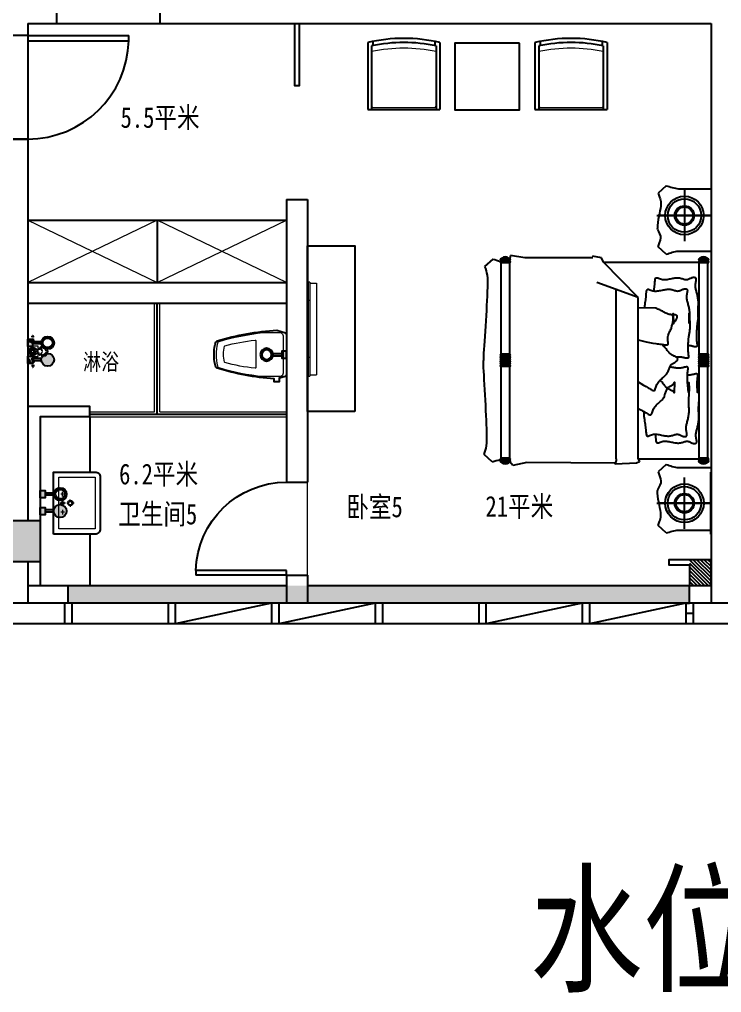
# Model space of a CAD drawing. Header units: millimetres. Extents: x 561810 to 956823, y -438984 to -391712.
# Drawn here: x 932203 to 938983, y -418565 to -409163 of the extents above; entities that cross this region are included whole.
import ezdxf

# ---------------------------------------------------------------- set-up
doc = ezdxf.new("R2010")
doc.units = ezdxf.units.MM
doc.header["$LTSCALE"] = 10
doc.header["$MEASUREMENT"] = 0
doc.linetypes.add('DOT2', pattern=[3.175, 0, -3.175])
doc.linetypes.add('HIDDEN', pattern=[9.525, 6.35, -3.175])
doc.layers.get('0').update_dxf_attribs({"linetype": 'CONTINUOUS'})
for name, color, linetype in [('7-P水路', 4, 'CONTINUOUS'), ('P-平面洁具', 1, 'CONTINUOUS'), ('PUB_HATCH', 144, 'CONTINUOUS'), ('WALL', 7, 'CONTINUOUS'), ('WINDOW', 4, 'CONTINUOUS'), ('填充', 8, 'CONTINUOUS'), ('墙', 7, 'CONTINUOUS')]:
    doc.layers.add(name, color=color, linetype=linetype)
for name, color, linetype, lineweight in [('五金配件nj', 1, 'CONTINUOUS', 20), ('家居内线', 251, 'CONTINUOUS', 13), ('细线', 250, 'CONTINUOUS', 5)]:
    doc.layers.add(name, color=color, linetype=linetype, lineweight=lineweight)
doc.styles.add('12', font='', dxfattribs={"width": 0.8})
doc.styles.get('12').set_extended_font_data('SimSun')

# ---------------------------------------------------------------- blocks, each defined once
blk = doc.blocks.new('mnbmnbmnm')
at = {"layer": '7-P水路', "ltscale": 0.1}
h = blk.add_hatch(color=2, dxfattribs=at)
h.paths.add_polyline_path([(-114968, -337262, -0.086676), (-114928, -337262), (-114928, -337105), (-114968, -337105)])
h.paths.add_polyline_path([(-115013, -337017), (-115013, -337105), (-114884, -337105), (-114884, -337017)])
blk.add_hatch(color=2, dxfattribs=at).paths.add_polyline_path([(-115065, -337377, 1), (-114832, -337377, 1)])
at = {"layer": '7-P水路', "color": 2, "ltscale": 0.1}
for p, q in [((-114968, -337262), (-114968, -337105)), ((-114928, -337262), (-114928, -337105))]:
    blk.add_line(p, q, dxfattribs=at)
blk.add_lwpolyline([(-115013, -337017), (-114884, -337017), (-114884, -337105), (-115013, -337105)], close=True, dxfattribs=at)
blk.add_circle((-114948, -337377), 116, dxfattribs=at)
blk = doc.blocks.new('hgdhgfhg')
at = {"layer": '7-P水路', "ltscale": 0.1}
h = blk.add_hatch(color=2, dxfattribs=at)
h.paths.add_polyline_path([(-115353, -337262, -0.086676), (-115313, -337262), (-115313, -337105), (-115353, -337105)])
h.paths.add_polyline_path([(-115398, -337017), (-115398, -337105), (-115268, -337105), (-115268, -337017)])
h = blk.add_hatch(color=2, dxfattribs=at)
h.paths.add_polyline_path([(-115449, -337377, 1), (-115217, -337377, 1)])
h.paths.add_polyline_path([(-115247, -337377, -1), (-115419, -337377, -1)], flags=16)
at = {"layer": '7-P水路', "color": 2, "ltscale": 0.1}
for p, q in [((-115353, -337262), (-115353, -337105)), ((-115313, -337262), (-115313, -337105))]:
    blk.add_line(p, q, dxfattribs=at)
blk.add_lwpolyline([(-115398, -337017), (-115268, -337017), (-115268, -337105), (-115398, -337105)], close=True, dxfattribs=at)
for radius in [116, 86.2]:
    blk.add_circle((-115333, -337377), radius, dxfattribs=at)

msp = doc.modelspace()

# ---------------------------------------------------------------- hatches: boundary and pattern name
h = msp.add_hatch()
h.set_pattern_fill('ANSI31', color=250, scale=200, angle=-90, style=0)
h.set_pattern_definition([(315, (938883.38, -414802.755), (17.6777, 17.6777), [])])
h.paths.add_polyline_path([(938673.4, -414382.8), (938673.4, -414632.8), (938883.4, -414632.8), (938883.4, -414382.8)])
h = msp.add_hatch()
h.set_pattern_fill('AR-CONC', color=250, scale=20, style=0)
h.set_pattern_definition([(50, (937673.38, -414802.76), (143.452, -12.5504), [15, -165]), (355, (937673.38, -414802.76), (-27.7503, 150.4384), [12, -132]), (100.4514, (937685.33, -414803.8), (115.702, 137.888), [12.748, -140.2284]), (46.184, (937673.38, -414762.76), (213.448, -33.104), [22.5, -247.5]), (96.6356, (937691.17, -414765.51), (186.9325, 194.824), [19.122, -210.343]), (351.184, (937673.38, -414762.76), (186.932, 194.824), [18, -198]), (21, (937693.38, -414772.76), (119.3814, -80.5238), [15, -165]), (326, (937693.38, -414772.76), (48.663, 145.03), [12, -132]), (71.4514, (937703.33, -414779.47), (168.0445, 64.506), [12.748, -140.2284]), (37.5, (937673.38, -414802.755), (2.43197, 66.57877), [0, -130.4, 0, -134, 0, -132.5]), (7.5, (937673.38, -414802.755), (52.6139, 78.8823), [0, -76.4, 0, -127.4, 0, -50.5]), (327.5, (937628.78, -414802.755), (106.7645, -4.511), [0, -50, 0, -156, 0, -207]), (317.5, (937608.78, -414802.755), (116.6372, 20.021), [0, -65, 0, -103.6, 0, -147])])
h.paths.add_polyline_path([(932673.4, -414632.8), (932673.4, -414802.8), (932708.4, -414802.8), (938673.4, -414802.8), (938673.4, -414632.8)])
at = {"layer": 'PUB_HATCH'}
h = msp.add_hatch(color=256, dxfattribs=at)
h.paths.add_polyline_path([(932003.4, -414402.8), (932003.4, -414002.8), (932403.4, -414002.8), (932403.4, -414402.8)])
h.paths.add_polyline_path([(920143.4, -414402.8), (920143.4, -414002.8), (920543.4, -414002.8), (920543.4, -414402.8)])
h.paths.add_polyline_path([(920143.4, -409202.8), (920143.4, -408802.8), (920543.4, -408802.8), (920543.4, -409202.8)])
h.paths.add_polyline_path([(920143.4, -402742.8), (920143.4, -402342.8), (920543.4, -402342.8), (920543.4, -402742.8)])
h.paths.add_polyline_path([(955853.4, -402742.8), (955853.4, -402342.8), (956253.4, -402342.8), (956253.4, -402742.8)])
h.paths.add_polyline_path([(955853.4, -409202.8), (955853.4, -408802.8), (956253.4, -408802.8), (956253.4, -409202.8)])
h.paths.add_polyline_path([(955853.4, -414402.8), (955853.4, -414002.8), (956253.4, -414002.8), (956253.4, -414402.8)])
h.paths.add_polyline_path([(943993.4, -414402.8), (943993.4, -414002.8), (944393.4, -414002.8), (944393.4, -414402.8)])

# ---------------------------------------------------------------- linework, layer by layer
at = {"color": 250}
for p, q in [((932563.4, -409202.8), (933563.4, -409202.8)), ((932283.4, -409317.8), (932283.4, -409367.8)), ((932283.4, -409317.8), (933258.4, -409317.8)), ((933258.4, -409367.8), (933258.4, -409317.8)), ((932283.4, -409367.8), (933258.4, -409367.8))]:
    msp.add_line(p, q, dxfattribs=at)
at = {"color": 250, "extrusion": (0, 0, -1)}
for p, q in [((933905.9, -414487.8), (933905.9, -414532.8)), ((934783.4, -414487.8), (933905.9, -414487.8)), ((934783.4, -414532.8), (934783.4, -414487.8)), ((934783.4, -414532.8), (933905.9, -414532.8))]:
    msp.add_line(p, q, dxfattribs=at)
at = {"color": 1}
for p, q in [((932638.4, -414802.8), (932638.4, -415002.8)), ((932708.4, -414802.8), (932638.4, -414802.8)), ((932708.4, -414802.8), (932708.4, -415002.8)), ((933638.4, -414802.8), (933638.4, -415002.8)), ((933708.4, -414802.8), (933708.4, -415002.8)), ((934638.4, -414802.8), (933708.4, -415002.8)), ((934638.4, -414802.8), (934638.4, -415002.8)), ((934708.4, -414802.8), (934708.4, -415002.8)), ((935638.4, -414802.8), (934708.4, -415002.8)), ((935638.4, -414802.8), (935638.4, -415002.8)), ((935708.4, -414802.8), (935708.4, -415002.8)), ((936638.4, -414802.8), (936638.4, -415002.8)), ((936708.4, -414802.8), (936708.4, -415002.8)), ((937638.4, -414802.8), (936708.4, -415002.8)), ((937638.4, -414802.8), (937638.4, -415002.8)), ((937708.4, -414802.8), (937708.4, -415002.8)), ((938638.4, -414802.8), (937708.4, -415002.8)), ((938638.4, -414802.8), (938638.4, -415002.8)), ((938708.4, -414802.8), (938638.4, -414802.8)), ((938638.4, -414802.8), (938673.4, -414802.8)), ((938708.4, -414802.8), (938708.4, -415002.8)), ((938708.4, -414902.8), (938638.4, -414902.8))]:
    msp.add_line(p, q, dxfattribs=at)
at = {"color": 250}
msp.add_arc((932283.4, -409342.8), 975, 270, 358.53072, dxfattribs=at)
at = {"color": 250, "extrusion": (0, 0, -1)}
msp.add_arc((-934783.4, -414510.3), 877.5, 1.46928, 90, dxfattribs=at)
at = {"layer": 'P-平面洁具', "color": 250, "linetype": 'DOT2', "ltscale": 5e-05}
for p, q in [((932293.4, -412244.1), (932283.4, -412244.1)), ((932293.4, -412296.9), (932293.4, -412244.1)), ((932307.8, -412257.6), (932293.4, -412257.6)), ((932307.8, -412283.3), (932307.8, -412257.6)), ((932341, -412261.2), (932307.8, -412261.2)), ((932324.7, -412257.4), (932324.7, -412222.3)), ((932338.2, -412257.4), (932338.2, -412222.3)), ((932293.4, -412296.9), (932283.4, -412296.9)), ((932307.8, -412283.3), (932293.4, -412283.3)), ((932304.4, -412356.4), (932344.8, -412356.4)), ((932341, -412279.7), (932307.8, -412279.7)), ((932324.7, -412283.5), (932324.7, -412318.6)), ((932338.2, -412283.5), (932338.2, -412318.6)), ((932413.8, -412349.4), (932348.6, -412349.4)), ((932293.4, -412443.1), (932283.4, -412443.1)), ((932293.4, -412443.1), (932293.4, -412495.9)), ((932304.4, -412384.4), (932344.8, -412384.4)), ((932324.6, -412456.4), (932324.6, -412421.3)), ((932338.2, -412456.4), (932338.2, -412421.3)), ((932413.8, -412391.5), (932348.6, -412391.5)), ((932293.4, -412495.9), (932283.4, -412495.9)), ((932307.7, -412456.7), (932293.4, -412456.7)), ((932307.7, -412482.3), (932293.4, -412482.3)), ((932307.7, -412456.7), (932307.7, -412482.3)), ((932340.9, -412460.2), (932307.7, -412460.2)), ((932340.9, -412478.7), (932307.7, -412478.7)), ((932324.6, -412482.5), (932324.6, -412517.7)), ((932338.2, -412482.5), (932338.2, -412517.7))]:
    msp.add_line(p, q, dxfattribs=at)
msp.add_lwpolyline([(932304.4, -412349.4), (932283.4, -412349.4), (932283.4, -412391.5), (932304.4, -412391.5)], close=True, dxfattribs=at)
for centre, radius, start, end in [((932331.4, -412228.2), 9.01, 41.23522, 138.73806), ((932331.4, -412235.9), 22.5, 252.50146, 287.47182), ((932335.3, -412270.5), 10.8, 301.28322, 58.69006), ((932331.4, -412305), 22.5, 72.50146, 107.47182), ((932331.4, -412312.7), 9.01, 221.23522, 318.73806), ((932378.9, -412370.4), 36.9, 145.24101, 202.2688), ((932430.5, -412370), 45.8, 207.97095, 153.26928), ((932427.4, -412370.1), 33.6, 219.63694, 142.02567), ((932399, -412370.4), 25.7, 305.14921, 54.82406), ((932331.4, -412427.3), 9.01, 41.23522, 138.73806), ((932378.9, -412370.4), 36.9, 202.2688, 214.73227), ((932331.4, -412434.9), 22.5, 252.50146, 287.47182), ((932331.4, -412504), 22.5, 72.50146, 107.47182), ((932331.4, -412511.7), 9.01, 221.23522, 318.73806), ((932335.3, -412469.5), 10.8, 301.28322, 58.69006)]:
    msp.add_arc(centre, radius, start, end, dxfattribs=at)
at = {"layer": 'WALL'}
for p, q in [((932563.4, -409202.8), (932563.4, -408992.6)), ((933563.4, -409202.8), (933563.4, -409002.8)), ((933563.4, -409202.8), (933563.4, -409002.8)), ((932283.4, -409202.8), (932283.4, -409317.8)), ((932283.4, -409202.8), (932563.4, -409202.8)), ((932283.4, -409202.8), (932283.4, -409317.8)), ((933563.4, -409202.8), (938883.4, -409202.8)), ((938883.4, -409202.8), (938883.4, -414802.8)), ((932283.4, -409317.8), (932083.4, -409317.8)), ((932083.4, -410317.8), (932283.4, -410317.8)), ((932283.4, -410317.8), (932083.4, -410317.8)), ((932283.4, -410317.8), (932283.4, -414002.8)), ((934783.4, -410902.8), (934783.4, -413632.8)), ((934783.4, -410902.8), (934983.4, -410902.8)), ((934983.4, -410902.8), (934983.4, -413632.8)), ((932283.4, -411702.8), (934783.4, -411702.8)), ((932283.4, -411902.8), (934783.4, -411902.8)), ((934783.4, -413632.8), (934983.4, -413632.8)), ((932283.4, -414402.8), (932283.4, -414802.8)), ((934783.4, -414532.8), (934983.4, -414532.8)), ((934783.4, -414532.8), (934783.4, -414802.8)), ((934983.4, -414532.8), (934983.4, -414802.8)), ((932283.4, -414632.8), (934783.4, -414632.8)), ((934983.4, -414632.8), (938883.4, -414632.8))]:
    msp.add_line(p, q, dxfattribs=at)
for points in [[(932883.4, -413002.8), (932883.4, -412902.8), (932283.4, -412902.8)], [(932883.4, -413002.8), (932403.4, -413002.8), (932403.4, -414632.8)], [(932003.4, -414402.8), (932003.4, -414002.8), (932403.4, -414002.8), (932403.4, -414402.8), (932003.4, -414402.8)]]:
    msp.add_lwpolyline(points, dxfattribs=at)
at = {"layer": 'WINDOW', "color": 250}
for p, q in [((933533.4, -412977.8), (933533.4, -411902.8)), ((932883.4, -412977.8), (934783.4, -412977.8))]:
    msp.add_line(p, q, dxfattribs=at)
at = {"layer": 'WINDOW'}
for p, q in [((956703.4, -414802.8), (919703.4, -414802.8)), ((956823.4, -415002.8), (919503.4, -415002.8))]:
    msp.add_line(p, q, dxfattribs=at)
msp.add_lwpolyline([(934903.4, -409202.8), (934903.4, -409802.8), (934863.4, -409802.8), (934863.4, -409202.8)], close=True, dxfattribs=at)
at = {"layer": '五金配件nj', "color": 250, "linetype": 'HIDDEN', "ltscale": 50}
for p, q in [((932304.2, -412349.3), (932303.6, -412347.8)), ((932311.6, -412341.9), (932310.2, -412341.3)), ((932327.7, -412334.9), (932328.3, -412333.4)), ((932338.2, -412334.9), (932337.6, -412333.4)), ((932354.5, -412341.3), (932356, -412340.7)), ((932361.9, -412348.7), (932362.5, -412347.2)), ((932297.8, -412365.6), (932296.3, -412366.2)), ((932297.8, -412376.1), (932296.3, -412375.5)), ((932304.8, -412392.2), (932304.2, -412393.6)), ((932312.2, -412399.6), (932310.7, -412400.2)), ((932328.6, -412406), (932329.2, -412407.5)), ((932339, -412406), (932338.4, -412407.5)), ((932355.1, -412399), (932356.6, -412399.6)), ((932362.5, -412391.6), (932363.1, -412393.1)), ((932368.9, -412364.8), (932370.4, -412365.4)), ((932368.9, -412375.2), (932370.4, -412374.6))]:
    msp.add_line(p, q, dxfattribs=at)
msp.add_lwpolyline([(932283.4, -412420.4), (932383.4, -412420.4), (932383.4, -412320.4), (932283.4, -412320.4)], close=True, dxfattribs=at)
for centre, radius in [((932333.4, -412370.4), 40.1), ((932333, -412370.4), 15)]:
    msp.add_circle(centre, radius, dxfattribs=at)
for centre, start, end in [((932308.2, -412345.9), 67.64006, 202.35994), ((932333, -412335.3), 22.64006, 157.35994), ((932357.9, -412345.3), 337.64006, 112.35994), ((932298.3, -412370.8), 112.64006, 247.35994), ((932308.8, -412395.5), 157.64006, 292.35994), ((932333.8, -412405.5), 202.64006, 337.35994), ((932358.5, -412395), 247.64006, 22.35994), ((932368.5, -412370), 292.64006, 67.35994)]:
    msp.add_arc(centre, 5, start, end, dxfattribs=at)
at = {"layer": '五金配件nj', "color": 250, "linetype": 'HIDDEN', "ltscale": 50, "extrusion": (0, 0, -1)}
for centre, major_axis, start_param, end_param in [((932307.9, -412345.6), (-12.9, 12.9), 1.570796, 4.712389), ((932333, -412334.9), (0, 18.3), 1.570796, 4.712389), ((932358.2, -412345), (12.9, 12.9), 1.570796, 4.712389), ((932297.8, -412370.8), (-18.3, 0), 1.570796, 4.712389), ((932308.5, -412395.9), (12.9, 12.9), 4.712389, 7.853982), ((932333.8, -412406), (0, 18.3), 4.712389, 7.853982), ((932358.8, -412395.3), (-12.9, 12.9), 4.712389, 7.853982), ((932368.9, -412370), (18.3, 0), 1.570796, 4.712389)]:
    msp.add_ellipse(centre, major_axis=major_axis, ratio=0.286893, start_param=start_param, end_param=end_param, dxfattribs=at)
at = {"layer": '填充', "color": 250, "ltscale": 0.01}
for p, q in [((935566.3, -409385.6), (935566.3, -410031.6)), ((935604.5, -409418.1), (935604.5, -410031.6)), ((935616.9, -409374.8), (935616.9, -409415.6)), ((936216.2, -409375.3), (936216.2, -409416.1)), ((936226.3, -409418.1), (936226.3, -410031.6)), ((936264.5, -409385.6), (936264.5, -410031.6)), ((937181.7, -409385.6), (937181.7, -410031.6)), ((937219.9, -409418.1), (937219.9, -410031.6)), ((937232.4, -409374.8), (937232.4, -409415.6)), ((937831.7, -409375.3), (937831.7, -409416.1)), ((937841.7, -409418.1), (937841.7, -410031.6)), ((937879.9, -409385.6), (937879.9, -410031.6)), ((935566.3, -410031.6), (936264.5, -410031.6)), ((937181.7, -410031.6), (937879.9, -410031.6)), ((938448.5, -410769.4), (938370, -410840.4)), ((938567.7, -410797.6), (938883.4, -410797.6)), ((938625.5, -410810.1), (938625.5, -411303.9)), ((932283.4, -411102.8), (934783.4, -411102.8)), ((933533.4, -411102.8), (933533.4, -411702.8)), ((938359.5, -411057), (938879.6, -411057)), ((938891.6, -411057), (938371.4, -411057)), ((938448.5, -411430.1), (938370, -411359.1)), ((938567.7, -411401.9), (938883.4, -411401.9)), ((936774.2, -411478.5), (936695.7, -411549.5)), ((936853.9, -411476.1), (936853.9, -411470.9)), ((936937.5, -411470.9), (936853.9, -411470.9)), ((936853.9, -411470.9), (936853.9, -411476.1)), ((936937.5, -411476.1), (936853.9, -411476.1)), ((936853.9, -411497), (936853.9, -411491.8)), ((936853.9, -411491.8), (936853.9, -411497)), ((936937.5, -411491.8), (936853.9, -411491.8)), ((936937.5, -411497), (936853.9, -411497)), ((936937.5, -411512.7), (936853.9, -411512.7)), ((936853.9, -412397.1), (936853.9, -411512.7)), ((936864.4, -411468.2), (936864.4, -411470.9)), ((936927.1, -411468.2), (936927.1, -411470.9)), ((936944.2, -411442), (936937.5, -411470.9)), ((936937.5, -411476.1), (936937.5, -411470.9)), ((936937.5, -411470.9), (936937.5, -411476.1)), ((936937.5, -411497), (936937.5, -411491.8)), ((936937.5, -411491.8), (936937.5, -411497)), ((936937.5, -411491.8), (936937.5, -411497)), ((936937.5, -412397.1), (936937.5, -411512.7)), ((937084.7, -411466.4), (936944.2, -411442)), ((937741.7, -411466.4), (937084.7, -411466.4)), ((937824, -411466.4), (937738.9, -411449.4)), ((937843, -411506.7), (937824, -411466.4)), ((937843, -411506.7), (938760.6, -411506.7)), ((938179.3, -411849.2), (937843, -411506.7)), ((938851.8, -411470.9), (938768.2, -411470.9)), ((938768.2, -411476.1), (938768.2, -411470.9)), ((938768.2, -411470.9), (938768.2, -411476.1)), ((938851.8, -411476.1), (938768.2, -411476.1)), ((938851.8, -411491.8), (938768.2, -411491.8)), ((938768.2, -411497), (938768.2, -411491.8)), ((938768.2, -411491.8), (938768.2, -411497)), ((938851.8, -411497), (938768.2, -411497)), ((938851.8, -411512.7), (938768.2, -411512.7)), ((938768.2, -412397.1), (938768.2, -411512.7)), ((938778.7, -411468.2), (938778.7, -411470.9)), ((938841.3, -411468.2), (938841.3, -411470.9)), ((938851.8, -411476.1), (938851.8, -411470.9)), ((938851.8, -411470.9), (938851.8, -411476.1)), ((938851.8, -411497), (938851.8, -411491.8)), ((938851.8, -411491.8), (938851.8, -411497)), ((938851.8, -411491.8), (938851.8, -411497)), ((938851.8, -412397.1), (938851.8, -411512.7)), ((938179.3, -411849.2), (937780.3, -411703.4)), ((937966.4, -413408.7), (937966.4, -411771.4)), ((938179.3, -413408.7), (938179.3, -411849.2)), ((936937.5, -412397.1), (936853.9, -412397.1)), ((936853.9, -412418), (936853.9, -412412.8)), ((936853.9, -412418), (936853.9, -412412.8)), ((936937.5, -412412.8), (936853.9, -412412.8)), ((936937.5, -412418), (936853.9, -412418)), ((936853.9, -412438.9), (936853.9, -412433.7)), ((936853.9, -412438.9), (936853.9, -412433.7)), ((936937.5, -412433.7), (936853.9, -412433.7)), ((936937.5, -412438.9), (936853.9, -412438.9)), ((936853.9, -412459.8), (936853.9, -412454.6)), ((936937.5, -412454.6), (936853.9, -412454.6)), ((936937.5, -412418), (936937.5, -412412.8)), ((936937.5, -412418), (936937.5, -412412.8)), ((936937.5, -412438.9), (936937.5, -412433.7)), ((936937.5, -412438.9), (936937.5, -412433.7)), ((936937.5, -412459.8), (936937.5, -412454.6)), ((936937.5, -412459.8), (936937.5, -412454.6)), ((938851.8, -412397.1), (938768.2, -412397.1)), ((938851.8, -412412.8), (938768.2, -412412.8)), ((938768.2, -412418), (938768.2, -412412.8)), ((938768.2, -412418), (938768.2, -412412.8)), ((938851.8, -412418), (938768.2, -412418)), ((938851.8, -412433.7), (938768.2, -412433.7)), ((938768.2, -412438.9), (938768.2, -412433.7)), ((938768.2, -412438.9), (938768.2, -412433.7)), ((938851.8, -412438.9), (938768.2, -412438.9)), ((938851.8, -412454.6), (938768.2, -412454.6)), ((938768.2, -412459.8), (938768.2, -412454.6)), ((938851.8, -412418), (938851.8, -412412.8)), ((938851.8, -412418), (938851.8, -412412.8)), ((938851.8, -412438.9), (938851.8, -412433.7)), ((938851.8, -412438.9), (938851.8, -412433.7)), ((938851.8, -412459.8), (938851.8, -412454.6)), ((938851.8, -412459.8), (938851.8, -412454.6)), ((936937.5, -412459.8), (936853.9, -412459.8)), ((936853.9, -412480.7), (936853.9, -412475.5)), ((936853.9, -412480.7), (936853.9, -412475.5)), ((936937.5, -412475.5), (936853.9, -412475.5)), ((936937.5, -412480.7), (936853.9, -412480.7)), ((936853.9, -412501.6), (936853.9, -412496.4)), ((936853.9, -412501.6), (936853.9, -412496.4)), ((936937.5, -412496.4), (936853.9, -412496.4)), ((936937.5, -412501.6), (936853.9, -412501.6)), ((936937.5, -412517.2), (936853.9, -412517.2)), ((936853.9, -413401.7), (936853.9, -412517.2)), ((936937.5, -412480.7), (936937.5, -412475.5)), ((936937.5, -412480.7), (936937.5, -412475.5)), ((936937.5, -412501.6), (936937.5, -412496.4)), ((936937.5, -412501.6), (936937.5, -412496.4)), ((936937.5, -413401.7), (936937.5, -412517.2)), ((938851.8, -412459.8), (938768.2, -412459.8)), ((938851.8, -412475.5), (938768.2, -412475.5)), ((938768.2, -412480.7), (938768.2, -412475.5)), ((938768.2, -412480.7), (938768.2, -412475.5)), ((938851.8, -412480.7), (938768.2, -412480.7)), ((938851.8, -412496.4), (938768.2, -412496.4)), ((938768.2, -412501.6), (938768.2, -412496.4)), ((938768.2, -412501.6), (938768.2, -412496.4)), ((938851.8, -412501.6), (938768.2, -412501.6)), ((938851.8, -412517.2), (938768.2, -412517.2)), ((938768.2, -413401.7), (938768.2, -412517.2)), ((938851.8, -412480.7), (938851.8, -412475.5)), ((938851.8, -412480.7), (938851.8, -412475.5)), ((938851.8, -412501.6), (938851.8, -412496.4)), ((938851.8, -412501.6), (938851.8, -412496.4)), ((938851.8, -413401.7), (938851.8, -412517.2)), ((932883.4, -413002.8), (932883.4, -413535.3)), ((936768.1, -413436.8), (936689.6, -413365.9)), ((936850.3, -413421.6), (936850.3, -413416.4)), ((936937.5, -413401.7), (936853.9, -413401.7)), ((936937.5, -413417.3), (936853.9, -413417.3)), ((936853.9, -413422.6), (936853.9, -413417.3)), ((936937.5, -413422.6), (936853.9, -413422.6)), ((936937.5, -413438.2), (936853.9, -413438.2)), ((936853.9, -413443.5), (936853.9, -413438.2)), ((936937.5, -413443.5), (936853.9, -413443.5)), ((936864.4, -413446.2), (936864.4, -413443.5)), ((936927.1, -413446.2), (936927.1, -413443.5)), ((936937.5, -413422.6), (936937.5, -413417.3)), ((936937.5, -413422.6), (936937.5, -413417.3)), ((936937.5, -413443.5), (936937.5, -413438.2)), ((936969.5, -413473.8), (936939.6, -413437.9)), ((937102.1, -413443.5), (936969.5, -413473.8)), ((937953.1, -413449.8), (937102.1, -413443.5)), ((937953.1, -413449.8), (937955.7, -413458.5)), ((937957.9, -413443.8), (937953.3, -413450.5)), ((938162.3, -413451.1), (937955.7, -413458.5)), ((937967.2, -413425.2), (937957.9, -413443.8)), ((937966.4, -413408.7), (937967.2, -413425.2)), ((938192.6, -413435.9), (938162.3, -413451.1)), ((938179.3, -413408.7), (938760.4, -413408.7)), ((938179.3, -413408.7), (938192.6, -413435.9)), ((938448.5, -413463.4), (938370, -413534.4)), ((938851.8, -413401.7), (938768.2, -413401.7)), ((938851.8, -413417.3), (938768.2, -413417.3)), ((938768.2, -413422.6), (938768.2, -413417.3)), ((938851.8, -413422.6), (938768.2, -413422.6)), ((938851.8, -413438.2), (938768.2, -413438.2)), ((938768.2, -413443.5), (938768.2, -413438.2)), ((938851.8, -413443.5), (938768.2, -413443.5)), ((938778.7, -413446.2), (938778.7, -413443.5)), ((938841.3, -413446.2), (938841.3, -413443.5)), ((938851.8, -413422.6), (938851.8, -413417.3)), ((938851.8, -413422.6), (938851.8, -413417.3)), ((938851.8, -413443.5), (938851.8, -413438.2)), ((938567.7, -413491.6), (938883.4, -413491.6)), ((938879.6, -414136.5), (938879.6, -413536.5)), ((938625.5, -414083.4), (938625.5, -413589.6)), ((938359.5, -413836.5), (938879.6, -413836.5)), ((938891.6, -413836.5), (938371.4, -413836.5)), ((938448.5, -414124.1), (938370, -414053.1)), ((932883.4, -414135.3), (932883.4, -414632.8)), ((938567.7, -414095.9), (938883.4, -414095.9))]:
    msp.add_line(p, q, dxfattribs=at)
at = {"layer": '填充', "color": 142, "ltscale": 0.01}
for p, q in [((932673.4, -414802.8), (932673.4, -414632.8)), ((938673.4, -414802.8), (938673.4, -414632.8))]:
    msp.add_line(p, q, dxfattribs=at)
at = {"layer": '填充', "color": 250, "ltscale": 0.01}
for points in [[(937032.1, -409392.3), (936409.3, -409392.3), (936409.3, -410035.1), (937032.1, -410035.1)], [(935443.4, -412950.3), (934983.4, -412950.3), (934983.4, -411350.3), (935443.4, -411350.3)]]:
    msp.add_lwpolyline(points, close=True, dxfattribs=at)
msp.add_lwpolyline([(934773.4, -412190.8), (934783.4, -412209.4), (934783.4, -412400.9), (934783.4, -412592.4), (934773.4, -412611), (934711.8, -412630.1), (934711.8, -412663.9), (934662.3, -412663.9), (934662.3, -412636.1, -0.057211), (934113.2, -412532.4, -0.172572), (934098.9, -412522.4, -0.053902), (934083.2, -412419.5), (934083.2, -412400.9), (934083.2, -412382.3, -0.053902), (934098.9, -412279.4, -0.172572), (934113.2, -412269.4, -0.059878), (934690.4, -412165.1)], format="xyb", close=True, dxfattribs=at)
msp.add_lwpolyline([(932533.4, -414135.3), (932533.4, -413535.3), (932933.4, -413535.3, -0.414214), (932983.4, -413585.3), (932983.4, -414085.3, -0.414214), (932933.4, -414135.3), (932533.4, -414135.3)], format="xyb", dxfattribs=at)
at = {"layer": '填充', "color": 142, "ltscale": 0.01}
msp.add_lwpolyline([(938883.4, -414632.8), (938883.4, -414382.8), (938473.4, -414382.8), (938473.4, -414432.8), (938673.4, -414432.8), (938673.4, -414632.8)], dxfattribs=at)
msp.add_lwpolyline([(938883.4, -414632.8), (938883.4, -414382.8), (938473.4, -414382.8), (938473.4, -414432.8), (938673.4, -414432.8), (938673.4, -414632.8)], dxfattribs=at)
at = {"layer": '填充', "color": 250, "ltscale": 0.01}
msp.add_circle((938625.5, -411057), 185.9, dxfattribs=at)
for centre, radius, start, end in [((935915.4, -410889), 1543.4, 76.92708, 103.07292), ((937530.8, -410889), 1543.4, 76.92708, 103.07292), ((935915.4, -410889), 1503.4, 78.06513, 101.93487), ((937530.8, -410889), 1503.4, 78.06513, 101.93487), ((936853.9, -411484), 7.83, 90, 270), ((936853.9, -411504.9), 7.83, 90, 270), ((936895.7, -411510), 52.2, 53.1301, 126.8699), ((936937.5, -411484), 7.83, 270, 90), ((936937.5, -411504.9), 7.83, 270, 90), ((938768.2, -411484), 7.83, 90, 270), ((938768.2, -411504.9), 7.83, 90, 270), ((938810, -411510), 52.2, 53.1301, 126.8699), ((938851.8, -411484), 7.83, 270, 90), ((938851.8, -411504.9), 7.83, 270, 90), ((936853.9, -412405), 7.83, 90, 270), ((936853.9, -412425.8), 7.83, 90, 270), ((936853.9, -412446.7), 7.83, 90, 270), ((936937.5, -412405), 7.83, 270, 90), ((936937.5, -412425.8), 7.83, 270, 90), ((936937.5, -412446.7), 7.83, 270, 90), ((938768.2, -412405), 7.83, 90, 270), ((938768.2, -412425.8), 7.83, 90, 270), ((938768.2, -412446.7), 7.83, 90, 270), ((938851.8, -412405), 7.83, 270, 90), ((938851.8, -412425.8), 7.83, 270, 90), ((938851.8, -412446.7), 7.83, 270, 90), ((936853.9, -412467.6), 7.83, 90, 270), ((936853.9, -412488.5), 7.83, 90, 270), ((936853.9, -412509.4), 7.83, 90, 270), ((936937.5, -412467.6), 7.83, 270, 90), ((936937.5, -412488.5), 7.83, 270, 90), ((936937.5, -412509.4), 7.83, 270, 90), ((938768.2, -412467.6), 7.83, 90, 270), ((938768.2, -412488.5), 7.83, 90, 270), ((938768.2, -412509.4), 7.83, 90, 270), ((938851.8, -412467.6), 7.83, 270, 90), ((938851.8, -412488.5), 7.83, 270, 90), ((938851.8, -412509.4), 7.83, 270, 90), ((936853.9, -413409.5), 7.83, 90, 270), ((936853.9, -413430.4), 7.83, 90, 270), ((936895.7, -413404.4), 52.2, 233.1301, 306.8699), ((936937.5, -413409.5), 7.83, 270, 90), ((936937.5, -413430.4), 7.83, 270, 90), ((938768.2, -413409.5), 7.83, 90, 270), ((938768.2, -413430.4), 7.83, 90, 270), ((938810, -413404.4), 52.2, 233.1301, 306.8699), ((938851.8, -413409.5), 7.83, 270, 90), ((938851.8, -413430.4), 7.83, 270, 90)]:
    msp.add_arc(centre, radius, start, end, dxfattribs=at)
msp.add_ellipse((938625.5, -413836.5), major_axis=(131.4, 131.4), ratio=1, start_param=1.57079632679484, end_param=7.853981633974424, dxfattribs=at)
for points, knots in [([(938370, -410840.4), (938391.8, -410900.6), (938414.4, -410940.7), (938363.6, -411110.1), (938363.9, -411179.7), (938363.9, -411179.7)], [0, 0, 0, 0, 178.169252, 382.130033, 382.13034, 382.13034, 382.13034, 382.13034]), ([(938448.5, -410769.4), (938488, -410779.2), (938530.2, -410797.7), (938573.3, -410797.7), (938576.1, -410797.6)], [0, 0, 0, 0, 119.139047, 127.45857, 127.45857, 127.45857, 127.45857]), ([(938370, -411359.1), (938391.8, -411298.8), (938414.4, -411258.7), (938363.6, -411189.4), (938363.9, -411179.7), (938363.9, -411179.7)], [0, 0, 0, 0, 178.169252, 382.130033, 382.13034, 382.13034, 382.13034, 382.13034]), ([(938448.5, -411430.1), (938488, -411420.3), (938530.2, -411401.8), (938573.3, -411401.8), (938576.1, -411401.9)], [0, 0, 0, 0, 119.139047, 127.45857, 127.45857, 127.45857, 127.45857]), ([(936695.7, -411549.5), (936717.6, -411609.7), (936740.1, -411649.8), (936683.2, -412387.5), (936683.5, -412457.2), (936683.5, -412457.2)], [0, 0, 0, 0, 178.169252, 382.130033, 382.13034, 382.13034, 382.13034, 382.13034]), ([(936695.7, -411549.5), (936717.6, -411609.7), (936740.1, -411649.8), (936683.2, -412387.5), (936683.5, -412457.2), (936683.5, -412457.2)], [0, 0, 0, 0, 178.169252, 382.130033, 382.13034, 382.13034, 382.13034, 382.13034]), ([(936695.7, -411549.5), (936717.6, -411609.7), (936740.1, -411649.8), (936683.2, -412387.5), (936683.5, -412457.2), (936683.5, -412457.2)], [0, 0, 0, 0, 178.169252, 382.130033, 382.13034, 382.13034, 382.13034, 382.13034]), ([(936689.6, -413365.9), (936711.4, -413305.6), (936733.9, -413265.5), (936683.2, -412526.8), (936683.5, -412457.2), (936683.5, -412457.2)], [0, 0, 0, 0, 178.169252, 382.130033, 382.13034, 382.13034, 382.13034, 382.13034]), ([(938448.5, -413463.4), (938488, -413473.2), (938530.2, -413491.7), (938573.3, -413491.7), (938576.1, -413491.6)], [0, 0, 0, 0, 119.139047, 127.45857, 127.45857, 127.45857, 127.45857]), ([(938370, -413534.4), (938391.8, -413594.7), (938414.4, -413634.8), (938363.6, -413704.1), (938363.9, -413713.8), (938363.9, -413713.8)], [0, 0, 0, 0, 178.169252, 382.130033, 382.13034, 382.13034, 382.13034, 382.13034]), ([(938370, -414053.1), (938391.8, -413992.8), (938414.4, -413952.7), (938363.6, -413783.4), (938363.9, -413713.8), (938363.9, -413713.8)], [0, 0, 0, 0, 178.169252, 382.130033, 382.13034, 382.13034, 382.13034, 382.13034]), ([(938448.5, -414124.1), (938488, -414114.3), (938530.2, -414095.8), (938573.3, -414095.8), (938576.1, -414095.9)], [0, 0, 0, 0, 119.139047, 127.45857, 127.45857, 127.45857, 127.45857])]:
    msp.add_open_spline(points, degree=3, knots=knots, dxfattribs=at)
for points in [[(936774.2, -411478.5), (936798.7, -411484.6), (936823.3, -411493.6), (936848, -411499.8)], [(936768.1, -413436.8), (936794.5, -413430.3), (936821, -413420.4), (936847.7, -413414.2)]]:
    msp.add_open_spline(points, degree=3, dxfattribs=at)
at = {"layer": '墙', "color": 250}
msp.add_line((932283.4, -409317.8), (932283.4, -410317.8), dxfattribs=at)
for points in [[(938330.5, -411786), (938332.2, -411774.8), (938334.3, -411761.4), (938336, -411748.3), (938337.4, -411735.4), (938338.5, -411722.7), (938339.3, -411710.3), (938340, -411698.6), (938341, -411687.9), (938342.3, -411678.4), (938344.1, -411670.5), (938346.8, -411664.4), (938350.3, -411660.4), (938355, -411658.6), (938360.7, -411658.8), (938367.4, -411660.5), (938375, -411663.2), (938383.4, -411666.5), (938392.5, -411669.9), (938402.3, -411672.9), (938412.6, -411675.2), (938423.3, -411676.3), (938434.5, -411676.4), (938445.8, -411675.5), (938457.3, -411674.1), (938468.8, -411672.1), (938480.3, -411669.8), (938491.5, -411667.4), (938502.5, -411665.1), (938513.1, -411663), (938523.3, -411661.2), (938533.2, -411659.9), (938542.9, -411658.9), (938552.2, -411658.4), (938561.3, -411658.4), (938570.2, -411659.1), (938579, -411660.3), (938587.6, -411662.2), (938596.1, -411664.6), (938604.3, -411667.1), (938612.4, -411669.8), (938620.3, -411672.2), (938628, -411674.2), (938635.4, -411675.5), (938642.5, -411676), (938649.4, -411675.5), (938656, -411674.1), (938662.3, -411672.1), (938668.6, -411669.5), (938674.6, -411666.6), (938680.6, -411663.7), (938686.5, -411660.9), (938692.4, -411658.4), (938698.2, -411656.4), (938704, -411654.8), (938709.5, -411653.9), (938714.8, -411653.5), (938719.7, -411653.6), (938724.1, -411654.3), (938727.9, -411655.6), (938731, -411657.5), (938733.3, -411660.1), (938734.9, -411663.1), (938735.9, -411666.8), (938736.3, -411670.8), (938736.2, -411675.4), (938735.8, -411680.3), (938735, -411685.5), (938734, -411691.1), (938732.9, -411696.9), (938731.8, -411702.9), (938730.6, -411709.2), (938729.6, -411715.8), (938728.8, -411722.6), (938728.3, -411729.7), (938728.2, -411737), (938728.6, -411744.6), (938729.5, -411752.5), (938730.9, -411760.6), (938732.7, -411769), (938734.8, -411777.7), (938737.2, -411786.5), (938739.6, -411795.7), (938742.1, -411805), (938744.6, -411814.6), (938746.9, -411824.5), (938749.1, -411834.5), (938751.1, -411844.6), (938752.9, -411854.9), (938754.4, -411865.3), (938755.6, -411875.7), (938756.4, -411886.1), (938757, -411896.5), (938757.1, -411906.8), (938756.9, -411917), (938756.5, -411927.1), (938756, -411937.2), (938755.4, -411947.1), (938754.8, -411957), (938754.3, -411966.9), (938753.9, -411976.6), (938753.8, -411986.3), (938754, -411995.9), (938754.3, -412005.5), (938754.8, -412015.1), (938755.4, -412024.8), (938756, -412034.5), (938756.8, -412044.4), (938757.5, -412054.5), (938758.2, -412064.7), (938758.9, -412075.1), (938759.5, -412086.5), (938759.9, -412096.9), (938760.1, -412000.5), (938760.2, -412010.7), (938759.9, -412020.7), (938759.3, -412030.4), (938758.5, -412039.7), (938757.3, -412048.8), (938755.9, -412057.8), (938754.3, -412066.7), (938752.7, -412075.7), (938751, -412085.9), (938749.4, -412095.2), (938747.9, -412105), (938746.5, -412115.1), (938745.4, -412125.6), (938744.4, -412146.9), (938743.5, -412157.9), (938742.8, -412168.9), (938742.2, -412180), (938741.8, -412191), (938741.4, -412201.9), (938741.2, -412212.6), (938741.1, -412223), (938741.1, -412233.1), (938741.3, -412242.9), (938741.6, -412252.4), (938742.1, -412261.5), (938742.7, -412270.2), (938743.6, -412278.6), (938744.6, -412286.5), (938745.6, -412293.9), (938746.5, -412300.7), (938747.1, -412306.8), (938747.3, -412312.2), (938746.9, -412316.8), (938745.6, -412320.5), (938743.4, -412323.3), (938740.2, -412325), (938736.1, -412325.8), (938731.2, -412325.9), (938725.7, -412325.4), (938719.8, -412324.4), (938713.7, -412323.1), (938707.6, -412321.7), (938701.6, -412320.2), (938695.9, -412318.8), (938690.4, -412317.6), (938685.1, -412316.6), (938679.9, -412315.7), (938674.6, -412314.9), (938669.4, -412314.4), (938663.9, -412314.1), (938658.4, -412314)], [(938241.1, -411939.6), (938242.6, -411928.6), (938244.8, -411913.7), (938247.1, -411899.4), (938249.2, -411885.6), (938251.2, -411872.2), (938253, -411859.1), (938254.4, -411846.2), (938255.4, -411833.4), (938256.3, -411821.1), (938257, -411809.4), (938258, -411798.7), (938259.3, -411789.2), (938261.1, -411781.3), (938263.7, -411775.1), (938267.3, -411771.1), (938272, -411769.4), (938277.7, -411769.6), (938284.4, -411771.3), (938292, -411774), (938300.4, -411777.2), (938309.5, -411780.6), (938319.3, -411783.7), (938329.6, -411785.9), (938340.3, -411787.1), (938351.4, -411787.1), (938362.8, -411786.3), (938374.3, -411784.8), (938385.8, -411782.8), (938397.3, -411780.6), (938408.5, -411778.2), (938419.5, -411775.8), (938430.1, -411773.8), (938440.3, -411772), (938450.2, -411770.6), (938459.8, -411769.7), (938469.2, -411769.2), (938478.3, -411769.2), (938487.2, -411769.8), (938496, -411771.1), (938504.6, -411773), (938513, -411775.3), (938521.3, -411777.9), (938529.4, -411780.5), (938537.3, -411782.9), (938545, -411784.9), (938552.4, -411786.3), (938559.5, -411786.8), (938566.4, -411786.3), (938573, -411784.9), (938579.3, -411782.8), (938585.5, -411780.3), (938591.6, -411777.4), (938597.6, -411774.5), (938603.5, -411771.7), (938609.3, -411769.1), (938615.2, -411767.1), (938621, -411765.6), (938626.5, -411764.6), (938631.8, -411764.2), (938636.7, -411764.4), (938641.1, -411765.1), (938644.9, -411766.4), (938648, -411768.3), (938650.3, -411770.8), (938651.9, -411773.9), (938652.8, -411777.5), (938653.3, -411781.6), (938653.2, -411786.1), (938652.8, -411791), (938652, -411796.3), (938651, -411801.8), (938649.9, -411807.6), (938648.8, -411813.7), (938647.6, -411820), (938646.6, -411826.6), (938645.8, -411833.4), (938645.3, -411840.5), (938645.2, -411847.8), (938645.6, -411855.4), (938646.5, -411863.3), (938647.9, -411871.4), (938649.7, -411879.8), (938651.8, -411888.4), (938654.2, -411897.3), (938656.6, -411906.4), (938659.1, -411915.8), (938661.6, -411925.4), (938663.9, -411935.2), (938666.1, -411945.2), (938668.1, -411955.4), (938669.9, -411965.7), (938671.3, -411976.1), (938672.6, -411986.5), (938673.4, -411996.9), (938673.9, -412007.2), (938674.1, -412017.5), (938673.9, -412027.7), (938673.5, -412037.9), (938673, -412047.9), (938672.4, -412057.9), (938671.8, -412067.8), (938671.3, -412078.7), (938670.9, -412088.4), (938670.8, -412098.1), (938671, -412001), (938671.3, -412010.6), (938671.8, -412020.2), (938672.3, -412029.9), (938673, -412039.7), (938673.7, -412049.5), (938674.5, -412059.6), (938675.2, -412069.8), (938675.9, -412081.2), (938676.5, -412091.6), (938676.9, -412102), (938677.1, -412112.4), (938677.2, -412122.5), (938676.9, -412143.1), (938676.3, -412152.8), (938675.4, -412162.1), (938674.3, -412171.2), (938672.9, -412180.2), (938671.3, -412189.1), (938669.7, -412198.1), (938668, -412207.2), (938666.4, -412216.6), (938664.9, -412226.3), (938663.5, -412236.4), (938662.4, -412246.9), (938661.4, -412257.7), (938660.5, -412268.6), (938659.8, -412279.7), (938659.2, -412290.8), (938658.8, -412301.8), (938658.4, -412312.7), (938658.2, -412323.3), (938658.1, -412333.7), (938658.1, -412343.9), (938658.3, -412353.7), (938658.6, -412363.1), (938659.1, -412372.3), (938659.7, -412381), (938660.6, -412389.3), (938661.6, -412397.2), (938662.6, -412404.6), (938663.5, -412411.4), (938664.1, -412417.6), (938664.3, -412423), (938663.8, -412427.6), (938662.6, -412431.3), (938660.4, -412434), (938657.2, -412435.8), (938653.1, -412436.6), (938648.2, -412436.7), (938642.7, -412436.2), (938636.8, -412435.2), (938630.7, -412433.9), (938624.6, -412432.4), (938618.6, -412431), (938612.9, -412429.6), (938607.4, -412428.4), (938602.1, -412427.3), (938596.9, -412426.4), (938591.6, -412425.7), (938586.3, -412425.2), (938580.9, -412424.9), (938575.2, -412424.8), (938569.3, -412425), (938563.1, -412425.3), (938556.7, -412425.9), (938550.1, -412426.6), (938548.1, -412426.8)], [(938179.3, -412259.6), (938255.4, -412278.7), (938287.8, -412285.5), (938318.9, -412290.8), (938348.6, -412294.5), (938362.1, -412295.6), (938375.2, -412296.9), (938388.1, -412298.5), (938400.8, -412300.5), (938413, -412302.5), (938424.5, -412304.4), (938435.2, -412306), (938444.7, -412306.9), (938452.8, -412306.9), (938459.4, -412305.8), (938464.1, -412303.2), (938466.9, -412299.1), (938468, -412293.5), (938467.9, -412286.5), (938467, -412278.5), (938465.8, -412269.6), (938464.6, -412259.9), (938463.9, -412249.8), (938464, -412239.2), (938465.4, -412228.5), (938467.9, -412217.7), (938471.3, -412206.8), (938475.4, -412196), (938480, -412185.2), (938484.8, -412174.6), (938489.7, -412164.2), (938494.5, -412154), (938499, -412144.2), (938503, -412124.1), (938506.7, -412114.7), (938509.8, -412105.6), (938512.4, -412096.6), (938514.5, -412087.8), (938515.9, -412078.9), (938516.7, -412069.1), (938516.9, -412060.3), (938516.5, -412051.5), (938515.9, -412042.8), (938515.2, -412034.3), (938514.7, -412026.1), (938514.5, -412018.2), (938514.9, -412010.7), (938516, -412003.6), (938518.1, -412103.8), (938521, -412097.7), (938524.5, -412091.9), (938528.4, -412086.5), (938532.6, -412081.2), (938536.8, -412075.1), (938540.9, -412070), (938544.7, -412064.8), (938548, -412059.6), (938550.8, -412054.3), (938553, -412049.1), (938554.6, -412044.1), (938555.6, -412039.3), (938555.9, -412034.9), (938555.5, -412030.9), (938554.4, -412027.4), (938552.5, -412024.6), (938549.8, -412022.3), (938546.5, -412020.6), (938542.6, -412019.2), (938538.2, -412018.2), (938533.3, -412017.5), (938528.1, -412017.1), (938522.4, -412016.7), (938516.5, -412016.5), (938510.4, -412016.2), (938504, -412015.9), (938497.4, -412015.4), (938490.5, -412014.6), (938483.5, -412013.4), (938476.4, -412011.8), (938469.1, -412009.7), (938461.6, -412007), (938454, -412003.8), (938446.3, -412000.1), (938438.4, -411996.1), (938430.3, -411991.8), (938421.9, -411987.3), (938413.4, -411982.7), (938404.6, -411978.1), (938395.6, -411973.5), (938386.4, -411969.1), (938376.9, -411964.8), (938367.3, -411960.8), (938357.6, -411956.9), (938347.7, -411953.4), (938179.3, -411950.1)], [(938177.9, -412663.1), (938204.5, -412680), (938230.4, -412695), (938242.4, -412701.2), (938254, -412707.6), (938265.3, -412714), (938276.2, -412720.7), (938286.7, -412727.3), (938296.6, -412733.6), (938305.8, -412739.1), (938314.2, -412743.7), (938321.7, -412746.8), (938328.2, -412748.3), (938333.5, -412747.8), (938337.7, -412745.1), (938340.9, -412740.3), (938343.5, -412733.9), (938345.8, -412726.2), (938348.1, -412717.5), (938350.7, -412708.1), (938354, -412698.4), (938358.3, -412688.8), (938363.7, -412679.4), (938370.2, -412670.4), (938377.5, -412661.7), (938385.5, -412653.3), (938393.9, -412645.2), (938402.5, -412637.3), (938411.1, -412629.6), (938419.4, -412622.1), (938427.3, -412614.8), (938434.8, -412607.5), (938441.7, -412600.3), (938448.2, -412593.1), (938454.1, -412585.9), (938459.4, -412578.5), (938464.2, -412570.9), (938468.3, -412563.1), (938471.9, -412555), (938474.9, -412546.8), (938477.7, -412538.6), (938480.4, -412530.5), (938483.1, -412522.7), (938486, -412515.4), (938489.2, -412508.6), (938493, -412502.5), (938497.5, -412497.3), (938502.5, -412492.8), (938508, -412488.8), (938513.7, -412485.3), (938519.6, -412482.1), (938525.4, -412479), (938531.2, -412475.9), (938536.7, -412472.7), (938541.8, -412469.1), (938546.4, -412465.4), (938550.5, -412461.4), (938553.9, -412457.4), (938556.7, -412453.4), (938558.7, -412449.4), (938559.8, -412445.6), (938560.1, -412442), (938559.4, -412438.6), (938557.9, -412435.5), (938555.6, -412432.6), (938552.5, -412429.8), (938548.8, -412427.2), (938544.6, -412424.7), (938539.9, -412422.2), (938534.8, -412419.7), (938529.5, -412417.2), (938523.9, -412414.6), (938518.1, -412411.8), (938512.3, -412408.7), (938506.3, -412405.3), (938500.3, -412401.5), (938494.3, -412397.3), (938488.4, -412392.5), (938482.5, -412387.1), (938476.8, -412381.2), (938471.1, -412374.8), (938465.4, -412368), (938459.6, -412360.9), (938453.6, -412353.6), (938447.5, -412346), (938441.2, -412338.4), (938434.7, -412330.7), (938427.9, -412323), (938420.8, -412315.4), (938413.5, -412307.9), (938406.9, -412301.5)], [(938230.8, -412948.9), (938231.6, -412961.5), (938233, -412979.3), (938234.6, -412996.5), (938236.6, -413012.8), (938238.7, -413028.4), (938240.9, -413043.3), (938243.1, -413057.6), (938245.3, -413071.4), (938247.3, -413084.8), (938249, -413097.9), (938250.5, -413110.8), (938251.5, -413123.6), (938252.3, -413135.9), (938253.1, -413147.6), (938254, -413158.3), (938255.3, -413167.8), (938257.2, -413175.7), (938259.8, -413181.8), (938263.4, -413185.8), (938268, -413187.6), (938273.8, -413187.4), (938280.5, -413185.7), (938288.1, -413183), (938296.5, -413179.7), (938305.6, -413176.3), (938315.3, -413173.3), (938325.6, -413171), (938336.4, -413169.9), (938347.5, -413169.9), (938358.8, -413170.7), (938370.3, -413172.2), (938381.9, -413174.1), (938393.3, -413176.4), (938404.6, -413178.8), (938415.5, -413181.1), (938426.1, -413183.2), (938436.4, -413185), (938446.3, -413186.4), (938455.9, -413187.3), (938465.2, -413187.8), (938474.4, -413187.8), (938483.3, -413187.1), (938492, -413185.9), (938500.6, -413184), (938509.1, -413181.7), (938517.4, -413179.1), (938525.5, -413176.4), (938533.4, -413174), (938541, -413172), (938548.4, -413170.7), (938555.5, -413170.2), (938562.4, -413170.7), (938569, -413172.1), (938575.4, -413174.2), (938581.6, -413176.7), (938587.7, -413179.6), (938593.6, -413182.5), (938599.5, -413185.3), (938605.4, -413187.8), (938611.2, -413189.9), (938617, -413191.4), (938622.6, -413192.3), (938627.9, -413192.8), (938632.7, -413192.6), (938637.1, -413191.9), (938640.9, -413190.6), (938644, -413188.7), (938646.3, -413186.2), (938647.9, -413183.1), (938648.9, -413179.5), (938649.3, -413175.4), (938649.3, -413170.8), (938648.8, -413165.9), (938648.1, -413160.7), (938647.1, -413155.1), (938646, -413149.3), (938644.8, -413143.3), (938643.7, -413137), (938642.7, -413130.4), (938641.9, -413123.6), (938641.4, -413116.5), (938641.3, -413109.2), (938641.7, -413101.6), (938642.6, -413093.7), (938644, -413085.6), (938645.8, -413077.2), (938647.9, -413068.6), (938650.2, -413059.7), (938652.7, -413050.6), (938655.2, -413041.2), (938657.6, -413031.6), (938660, -413021.8), (938662.2, -413011.7), (938664.1, -413001.6), (938665.9, -412991.3), (938667.4, -412980.9), (938668.6, -412970.5), (938669.5, -412960.1), (938670, -412949.7), (938670.1, -412939.4), (938670, -412929.2), (938669.6, -412919.1), (938669, -412909), (938668.4, -412899.1), (938667.8, -412889.2), (938667.3, -412879.4), (938667, -412869.6), (938666.9, -412860), (938667, -412850.3), (938667.3, -412840.7), (938667.8, -412831.1), (938668.4, -412821.4), (938669.1, -412811.7), (938669.8, -412800.7), (938670.5, -412780.1), (938671.3, -412769.9), (938671.9, -412759.5), (938672.5, -412749.1), (938672.9, -412738.7), (938673.2, -412728.4), (938673.2, -412718.2), (938672.9, -412708.3), (938672.4, -412698.6), (938671.5, -412689.2), (938670.3, -412680.1), (938668.9, -412671.1), (938667.3, -412767.9), (938665.7, -412758.9), (938664, -412749.8), (938662.4, -412740.4), (938660.9, -412730.7), (938659.6, -412720.6), (938658.4, -412710.1), (938657.4, -412699.3), (938656.6, -412688.3), (938655.8, -412677.3), (938655.3, -412666.2), (938654.8, -412655.2), (938654.5, -412644.3), (938654.2, -412633.6), (938654.1, -412623.2), (938654.2, -412613.1), (938654.3, -412603.3), (938654.6, -412593.8), (938655.1, -412584.7), (938655.8, -412576), (938656.6, -412567.6), (938657.6, -412559.7), (938658.6, -412552.4), (938659.6, -412545.5), (938660.2, -412539.4), (938660.3, -412534), (938659.9, -412529.4), (938658.7, -412525.7), (938656.5, -412522.9), (938653.3, -412521.2), (938649.1, -412520.4), (938644.2, -412520.3), (938638.7, -412520.8), (938632.9, -412521.8), (938626.8, -412523.1), (938620.7, -412524.5), (938614.7, -412526), (938608.9, -412527.4), (938603.5, -412528.6), (938598.1, -412529.7), (938592.9, -412530.6), (938587.7, -412531.3), (938582.4, -412531.8), (938576.9, -412532.1), (938571.3, -412532.2), (938565.3, -412532), (938559.2, -412531.7), (938552.7, -412531.1), (938546.2, -412530.4), (938539.5, -412529.6), (938532.7, -412528.7), (938525.9, -412527.7), (938519.1, -412526.6), (938512.3, -412525.6), (938505.4, -412524.7), (938498.3, -412523.8), (938490.9, -412523.2), (938483, -412522.9)], [(938344.4, -413169.9), (938345.3, -413178.1), (938346.4, -413190.8), (938347.2, -413203.2), (938347.9, -413214.8), (938348.9, -413225.6), (938350.2, -413235), (938352.1, -413243), (938354.7, -413249.1), (938358.2, -413253.1), (938362.9, -413254.8), (938368.6, -413254.6), (938375.3, -413253), (938382.9, -413250.3), (938391.3, -413247), (938400.5, -413243.6), (938410.2, -413240.5), (938420.5, -413238.3), (938431.3, -413237.2), (938442.4, -413237.1), (938453.7, -413237.9), (938465.2, -413239.4), (938476.7, -413241.4), (938488.2, -413243.7), (938499.4, -413246.1), (938510.4, -413248.4), (938521, -413250.5), (938531.2, -413252.2), (938541.2, -413253.6), (938550.8, -413254.6), (938560.1, -413255.1), (938569.2, -413255), (938578.1, -413254.4), (938586.9, -413253.1), (938595.5, -413251.3), (938604, -413248.9), (938612.2, -413246.3), (938620.3, -413243.7), (938628.2, -413241.3), (938635.9, -413239.3), (938643.3, -413237.9), (938650.4, -413237.4), (938657.3, -413237.9), (938663.9, -413239.3), (938670.3, -413241.4), (938676.5, -413244), (938682.5, -413246.8), (938688.5, -413249.8), (938694.4, -413252.6), (938700.3, -413255.1), (938706.1, -413257.1), (938711.9, -413258.6), (938717.4, -413259.6), (938722.7, -413260), (938727.6, -413259.9), (938732, -413259.1), (938735.8, -413257.8), (938738.9, -413255.9), (938741.2, -413253.4), (938742.8, -413250.3), (938743.8, -413246.7), (938744.2, -413242.6), (938744.1, -413238.1), (938743.7, -413233.2), (938742.9, -413227.9), (938742, -413222.4), (938740.8, -413216.6), (938739.7, -413210.5), (938738.5, -413204.2), (938737.5, -413197.7), (938736.7, -413190.8), (938736.2, -413183.8), (938736.1, -413176.4), (938736.5, -413168.8), (938737.5, -413160.9), (938738.9, -413152.8), (938740.6, -413144.4), (938742.8, -413135.8), (938745.1, -413126.9), (938747.5, -413117.8), (938750, -413108.4), (938752.5, -413098.8), (938754.8, -413089), (938757, -413079), (938759, -413068.8), (938760.8, -413058.5), (938762.3, -413048.2), (938763.5, -413037.8), (938764.3, -413027.4), (938764.9, -413017), (938765, -413006.7), (938764.8, -412996.5), (938764.4, -412986.3), (938763.9, -412976.3), (938763.3, -412966.3), (938762.7, -412956.4), (938762.2, -412946.6), (938761.8, -412936.9), (938761.8, -412927.2), (938761.9, -412917.6), (938762.2, -412908), (938762.7, -412898.4), (938763.3, -412888.7), (938763.9, -412878.9), (938764.7, -412869), (938765.4, -412859), (938766.1, -412848.8), (938766.8, -412838.4), (938767.4, -412828), (938767.8, -412817.6), (938768.1, -412807.3), (938768.1, -412785.5), (938767.8, -412775.5), (938767.3, -412765.8), (938766.4, -412756.5), (938765.2, -412747.3), (938763.8, -412738.4), (938762.2, -412729.5), (938760.6, -412720.5), (938758.9, -412711.4), (938757.3, -412702), (938755.8, -412692.3), (938754.4, -412682.2), (938753.3, -412671.7), (938752.3, -412766.6), (938751.4, -412755.6), (938750.7, -412744.5), (938750.1, -412733.4), (938749.7, -412722.4), (938749.3, -412711.5), (938749.1, -412700.9), (938749, -412690.5), (938749, -412680.4), (938749.2, -412670.6), (938749.5, -412661.1), (938750, -412652), (938750.6, -412643.2), (938751.5, -412634.9), (938752.5, -412627), (938753.5, -412619.6), (938754.4, -412612.8), (938755, -412606.6), (938755.2, -412601.2), (938754.8, -412596.6), (938753.5, -412592.9), (938751.4, -412590.2), (938748.1, -412588.5), (938744, -412587.6), (938739.1, -412587.5), (938733.6, -412588.1), (938727.7, -412589), (938721.6, -412590.3), (938715.5, -412591.8), (938709.5, -412593.3), (938703.8, -412594.6), (938698.3, -412595.8), (938693, -412596.9), (938687.8, -412597.8), (938682.6, -412598.5), (938677.3, -412599), (938671.8, -412599.3), (938666.2, -412599.4), (938660.2, -412599.3), (938654.5, -412598.9)], [(938179.3, -412920.2), (938198, -412931), (938210.1, -412937.3), (938221.7, -412943.6), (938233, -412950.1), (938243.9, -412956.8), (938254.3, -412963.4), (938264.2, -412969.7), (938273.4, -412975.2), (938281.9, -412979.7), (938289.4, -412982.9), (938295.8, -412984.4), (938301.2, -412983.9), (938305.3, -412981.1), (938308.6, -412976.4), (938311.2, -412970), (938313.5, -412962.3), (938315.8, -412953.6), (938318.4, -412944.2), (938321.7, -412934.5), (938325.9, -412924.9), (938331.3, -412915.5), (938337.8, -412906.5), (938345.2, -412897.8), (938353.2, -412889.4), (938361.6, -412881.3), (938370.1, -412873.4), (938378.7, -412865.7), (938387.1, -412858.2), (938395, -412850.8), (938402.4, -412843.6), (938409.4, -412836.4), (938415.8, -412829.2), (938421.7, -412821.9), (938427.1, -412814.6), (938431.8, -412807), (938436, -412787.6), (938439.5, -412779.5), (938442.6, -412771.3), (938445.4, -412763.1), (938448.1, -412755), (938450.7, -412747.2), (938453.6, -412739.8), (938456.9, -412733), (938460.7, -412727), (938465.2, -412721.7), (938470.2, -412717.2), (938475.6, -412713.3), (938481.3, -412709.8), (938487.2, -412706.6), (938493.1, -412703.5), (938498.9, -412700.4), (938504.3, -412697.1), (938509.4, -412693.6), (938514, -412689.8), (938518.1, -412685.9), (938521.6, -412681.9), (938524.3, -412677.8), (938526.3, -412673.9), (938527.5, -412670), (938527.8, -412666.4), (938527.1, -412768.7), (938525.6, -412765.6), (938523.2, -412762.7), (938520.2, -412759.9), (938516.5, -412757.3), (938512.2, -412754.8), (938507.6, -412752.3), (938502.5, -412749.8), (938497.2, -412747.3), (938491.6, -412744.7), (938485.8, -412741.9), (938479.9, -412738.8), (938473.9, -412735.4), (938467.9, -412731.6), (938461.9, -412727.4), (938456, -412722.6), (938450.2, -412717.2), (938444.5, -412711.3), (938438.8, -412704.9), (938433, -412698.1), (938427.2, -412691), (938421.3, -412683.7), (938415.2, -412676.1), (938408.9, -412668.5), (938402.3, -412660.8), (938395.5, -412653.1), (938388.5, -412645.5)]]:
    msp.add_lwpolyline(points, dxfattribs=at)
for radius in [161.5, 93.6, 82.5]:
    msp.add_circle((938625.5, -411057), radius, dxfattribs=at)
for major_axis, start_param, end_param in [((-114.2, 114.2), 1.570796326794896, 7.853981633974483), ((66.2, 66.2), 1.570796326794565, 7.853981633974151), ((-82.4, 2.2), 0.8122744555769813, 7.095459762756567)]:
    msp.add_ellipse((938625.5, -413836.5), major_axis=major_axis, ratio=1, start_param=start_param, end_param=end_param, dxfattribs=at)
at = {"layer": '家居内线', "color": 250}
for p, q in [((935008.2, -411700.5), (934992, -411700.5)), ((934992, -411700.5), (934992, -412609)), ((935008.2, -411700.5), (935008.2, -412609)), ((935008.2, -411711.7), (935070.8, -411711.7)), ((935070.8, -411711.7), (935070.8, -412597.8)), ((934983.4, -412427.2), (934983.4, -411873.3)), ((934983.4, -411873.3), (935008.2, -411873.3)), ((934983.4, -412427.2), (935008.2, -412427.2)), ((934992, -412609), (935008.2, -412609)), ((935008.2, -412597.8), (935070.8, -412597.8)), ((932637, -413748.3), (932602, -413748.6)), ((932618.5, -413770.9), (932618.1, -413726.6)), ((932647.1, -413835.7), (932594.6, -413836.1)), ((932619.4, -413864.2), (932618.9, -413810.5)), ((932684.6, -413835.3), (932659.4, -413835.6)), ((932694.3, -413825.5), (932694.1, -413799.4)), ((932694.7, -413872.8), (932694.5, -413845)), ((932731.7, -413834.9), (932704.1, -413835.2)), ((932638.5, -413923.2), (932603.5, -413923.5)), ((932619.7, -413901), (932620.1, -413945.3))]:
    msp.add_line(p, q, dxfattribs=at)
for centre, radius in [((932619.1, -413835.9), 15.9), ((932694.4, -413835.3), 25.6), ((932694.4, -413835.3), 17.7)]:
    msp.add_circle(centre, radius, dxfattribs=at)
at = {"layer": '细线', "color": 250, "lineweight": 5}
for p, q in [((935624.5, -410013.4), (936206.3, -410013.4)), ((937239.9, -410013.4), (937821.7, -410013.4))]:
    msp.add_line(p, q, dxfattribs=at)
at = {"layer": '细线', "color": 250}
for p, q in [((933508.4, -412952.8), (933508.4, -411902.8)), ((933558.4, -412952.8), (933558.4, -411902.8)), ((932883.4, -412952.8), (933508.4, -412952.8)), ((932883.4, -413002.8), (934783.4, -413002.8)), ((933558.4, -412952.8), (934783.4, -412952.8))]:
    msp.add_line(p, q, dxfattribs=at)
at = {"layer": '细线'}
msp.add_line((934983.4, -414532.8), (934983.4, -413632.8), dxfattribs=at)
at = {"layer": '细线', "color": 250}
for points in [[(932283.4, -411102.8), (933533.4, -411702.8), (934783.4, -411102.8)], [(934783.4, -411702.8), (933533.4, -411102.8), (932283.4, -411702.8)]]:
    msp.add_lwpolyline(points, dxfattribs=at)
msp.add_lwpolyline([(934730.1, -412609.9, 0.209294), (934754.2, -412578.1), (934754.2, -412223.8, 0.209294), (934730.1, -412191.9), (934556.8, -412191.9, 0.04506), (934127.2, -412277.1, 0.266533), (934115.1, -412290.6, 0.055623), (934103, -412400.9, 0.055623), (934115.1, -412511.2, 0.264903), (934127.1, -412524.7, 0.056066), (934556.9, -412609.9), (934730.1, -412609.9)], format="xyb", dxfattribs=at)
msp.add_lwpolyline([(934182.8, -412472.5, -0.055659), (934174.4, -412396.6, -0.055659), (934182.8, -412320.7, -0.262781), (934186.9, -412315.9, -0.038851), (934478.6, -412261.2, -0.448495), (934485.6, -412267.4), (934485.6, -412525.8, -0.443207), (934478.7, -412532, -0.048402), (934186.9, -412477.2, -0.262781)], format="xyb", close=True, dxfattribs=at)
msp.add_lwpolyline([(932583.4, -414085.3), (932583.4, -413585.3), (932933.4, -413585.3), (932933.4, -414085.3)], close=True, dxfattribs=at)
at = {"layer": '细线', "color": 250, "lineweight": 5}
for centre, radius, start, end in [((935915.4, -410944.5), 1503.4, 78.06513, 101.93487), ((937530.8, -410944.5), 1503.4, 78.06513, 101.93487), ((935624.5, -409993.4), 20, 180, 270), ((936206.3, -409993.4), 20, 270, 360), ((937239.9, -409993.4), 20, 180, 270), ((937821.7, -409993.4), 20, 270, 360)]:
    msp.add_arc(centre, radius, start, end, dxfattribs=at)

# ---------------------------------------------------------------- block references
at = {"layer": '7-P水路', "color": 0, "yscale": 0.5350800007581711, "zscale": 0.5350800007581711}
for name, p, xscale, rotation in [('hgdhgfhg', (751952.5, -350574.6), 0.5350800007581711, 90), ('hgdhgfhg', (1115114.2, -350688.6), -0.5350800007581711, 270), ('mnbmnbmnm', (751951.7, -350944.4), 0.5350800007581711, 90), ('hgdhgfhg', (752073.4, -352036.6), 0.5350800007581711, 90), ('mnbmnbmnm', (752072.5, -352406.4), 0.5350800007581711, 90)]:
    msp.add_blockref(name, p, dxfattribs=dict(at, xscale=xscale, rotation=rotation))

# ---------------------------------------------------------------- texts
at = {"layer": '填充', "color": 250, "ltscale": 0.01, "style": '12', "width": 0.8}
for s, height, p in [('5.5平米', 200, (933179.7, -410209.7)), ('淋浴', 160, (932816.7, -412550.4)), ('6.2平米', 200, (933165.7, -413654.7)), ('卧室5', 200, (935359.8, -413971.9)), ('21平米', 200, (936703.7, -413966.7)), ('卫生间5', 200, (933156.7, -414041.4))]:
    msp.add_text(s, height=height, dxfattribs=at).set_placement(p)
at = {"layer": '填充', "color": 142, "ltscale": 0.01, "style": '12', "width": 0.8}
msp.add_text('水位布置图', height=1000, dxfattribs=at).set_placement((937132.1, -418454))

doc.saveas('drawing.dxf')
